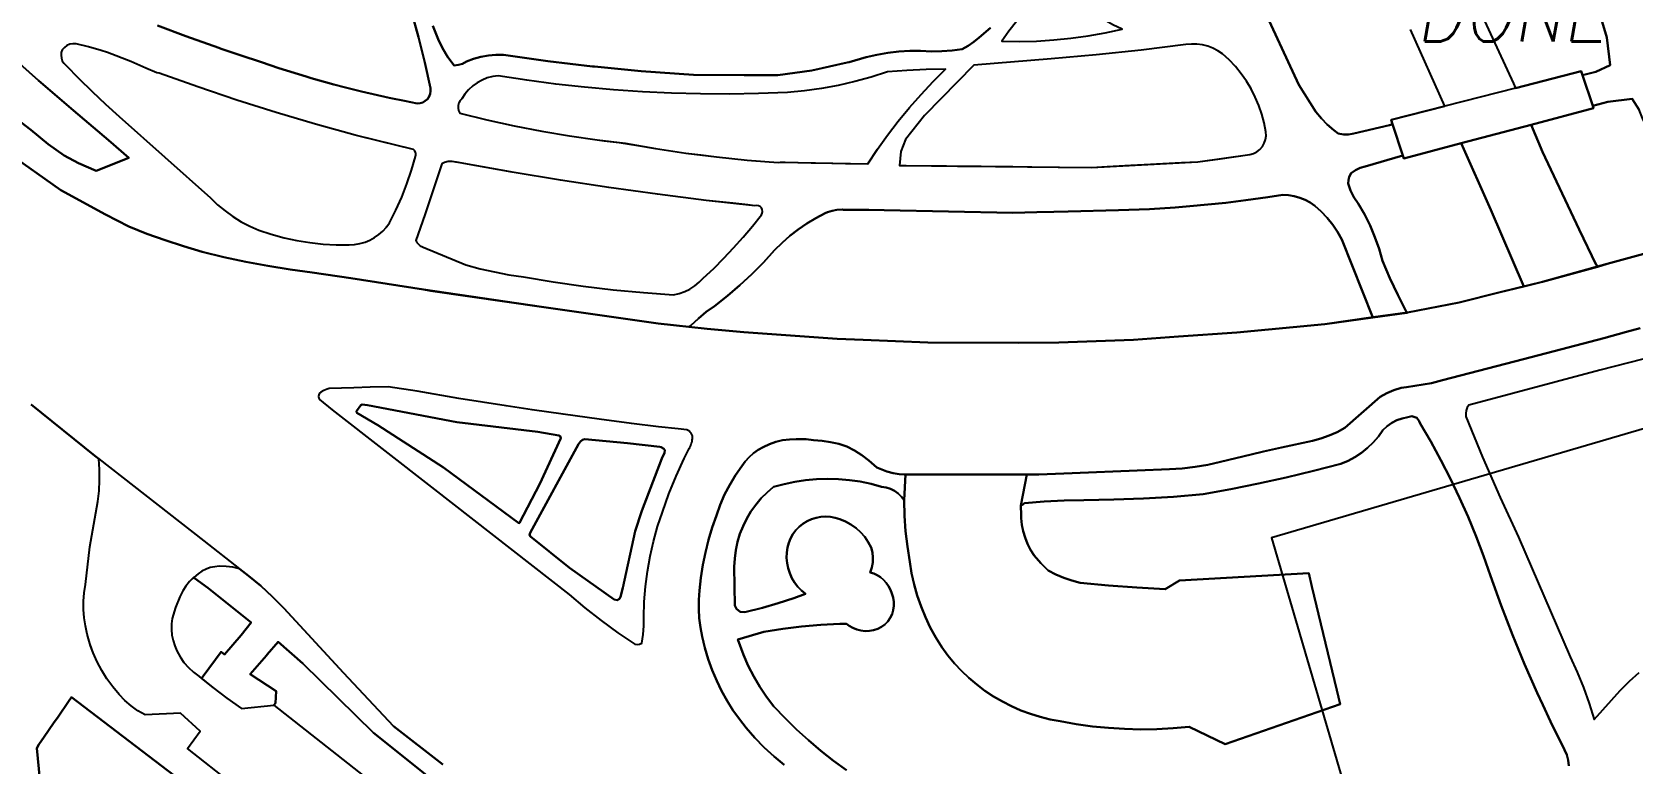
# Model space of a CAD drawing. Header units: inches. Extents: x 1273557 to 1282364, y 239587 to 246310.
# Drawn here: x 1277031 to 1277587, y 240644 to 240898 of the extents above; entities that cross this region are included whole.
import ezdxf

# ---------------------------------------------------------------- set-up
doc = ezdxf.new("R2010")
doc.units = ezdxf.units.IN
doc.header["$MEASUREMENT"] = 0
for name, color, linetype in [('GRASS', 3, 'Continuous'), ('PATH', 253, 'Continuous'), ('PATH-ISLAND', 252, 'Continuous'), ('PRKG-UW-UG', 30, 'Continuous'), ('REV-ADJUDICATION-NOTES', 2, 'Continuous'), ('STREET-NONUW', 4, 'Continuous'), ('STREET-NONUW-ISLAND', 139, 'Continuous'), ('STREET-UW', 50, 'Continuous')]:
    doc.layers.add(name, color=color, linetype=linetype)
doc.styles.add('Revisions', font='simplex.shx', dxfattribs={"width": 0.9, "oblique": 10, "height": 25})

msp = doc.modelspace()

# ---------------------------------------------------------------- linework, layer by layer
at = {"layer": 'GRASS'}
for points in [[(1277403.4, 240897.33), (1277409.27, 240898.61), (1277406.11, 240900.09), (1277403.07, 240901.81), (1277400.19, 240903.77), (1277391.48, 240910.98), (1277390.62, 240911.59), (1277389.25, 240912.23), (1277387.8, 240912.68), (1277386.3, 240912.93), (1277384.79, 240912.97), (1277381.49, 240910.31), (1277378.34, 240907.46), (1277375.36, 240904.44), (1277372.57, 240901.26), (1277369.96, 240897.93), (1277367.55, 240894.46), (1277373.55, 240894.36), (1277379.55, 240894.49), (1277385.55, 240894.86), (1277391.53, 240895.45), (1277397.48, 240896.28)], [(1277159.27, 240840.33), (1277161.07, 240844.96), (1277162.65, 240849.67), (1277164, 240854.46), (1277164.19, 240855.04), (1277164.13, 240855.7), (1277164.06, 240855.85), (1277163.83, 240856.33), (1277163.35, 240856.84), (1277143.1, 240861.8), (1277129.34, 240865.6), (1277115.65, 240869.66), (1277102.04, 240873.98), (1277088.51, 240878.56), (1277075.08, 240883.39), (1277074.2, 240883.42), (1277070.46, 240885.08), (1277065.17, 240887.41), (1277057.09, 240890.51), (1277054.87, 240891.25), (1277050.56, 240892.47), (1277046.2, 240893.49), (1277045.11, 240893.54), (1277044.03, 240893.35), (1277043.02, 240892.92), (1277042.14, 240892.27), (1277041.42, 240891.45), (1277041.09, 240890.52), (1277040.98, 240889.53), (1277041.1, 240888.55), (1277041.44, 240887.62), (1277041.99, 240886.8), (1277042.71, 240886.12), (1277047.17, 240881.47), (1277051.74, 240876.94), (1277056.42, 240872.55), (1277061.19, 240868.29), (1277092.84, 240840.02), (1277095.3, 240837.69), (1277097.91, 240835.54), (1277100.66, 240833.57), (1277103.54, 240831.8), (1277106.54, 240830.22), (1277109.64, 240828.86), (1277113.98, 240827.43), (1277118.39, 240826.23), (1277122.86, 240825.26), (1277127.37, 240824.54), (1277131.92, 240824.05), (1277136.48, 240823.81), (1277141.05, 240823.81), (1277142.9, 240823.9), (1277144.72, 240824.2), (1277146.5, 240824.7), (1277148.2, 240825.39), (1277149.82, 240826.27), (1277151.32, 240827.33), (1277152.7, 240828.55), (1277153.92, 240829.92), (1277154.05, 240830.1), (1277154.98, 240831.41), (1277157.23, 240835.82)], [(1277415.87, 240891.32), (1277400.29, 240889.66), (1277384.68, 240888.29), (1277357.86, 240886.13), (1277340.66, 240868.65), (1277334.05, 240860.36), (1277332.44, 240856.15), (1277331.98, 240851.32), (1277398.66, 240850.64), (1277435.6, 240852.6), (1277453.61, 240855.06), (1277454.88, 240855.44), (1277456.05, 240856.06), (1277457.09, 240856.89), (1277457.96, 240857.9), (1277458.61, 240859.05), (1277459.05, 240860.31), (1277459.23, 240861.62), (1277459.17, 240862.95), (1277458.58, 240866.06), (1277457.77, 240869.13), (1277456.74, 240872.12), (1277455.5, 240875.04), (1277454.06, 240877.86), (1277452.43, 240880.57), (1277450.6, 240883.16), (1277448.6, 240885.61), (1277446.42, 240887.92), (1277444.09, 240890.06), (1277442.5, 240891.13), (1277440.8, 240892.01), (1277439.01, 240892.69), (1277437.15, 240893.16), (1277435.25, 240893.42), (1277433.33, 240893.46), (1277431.42, 240893.29)], [(1277331.59, 240866.7), (1277335.45, 240871.41), (1277339.48, 240875.98), (1277343.65, 240880.42), (1277347.97, 240884.71), (1277341.24, 240884.62), (1277334.52, 240884.31), (1277327.81, 240883.79), (1277322.19, 240881.97), (1277316.49, 240880.39), (1277310.73, 240879.06), (1277304.92, 240877.99), (1277299.06, 240877.17), (1277293.18, 240876.61), (1277283.11, 240876.23), (1277273.03, 240876.07), (1277262.95, 240876.12), (1277252.88, 240876.38), (1277242.81, 240876.86), (1277232.75, 240877.55), (1277222.71, 240878.45), (1277212.69, 240879.56), (1277202.7, 240880.88), (1277192.74, 240882.42), (1277190.82, 240882.16), (1277188.94, 240881.67), (1277187.14, 240880.96), (1277185.44, 240880.03), (1277183.87, 240878.9), (1277182.44, 240877.58), (1277181.19, 240876.1), (1277180.13, 240874.48), (1277179.52, 240873.81), (1277179.08, 240873.01), (1277178.84, 240872.13), (1277178.8, 240871.23), (1277178.99, 240870.33), (1277179.37, 240869.51), (1277188.81, 240867.17), (1277198.31, 240865.06), (1277207.86, 240863.19), (1277217.45, 240861.56), (1277227.08, 240860.16), (1277236.74, 240859.01), (1277247.29, 240857.18), (1277257.89, 240855.6), (1277268.52, 240854.26), (1277279.17, 240853.17), (1277289.85, 240852.33), (1277290.73, 240852.45), (1277320.98, 240851.85), (1277324.35, 240856.92), (1277327.89, 240861.87)], [(1277589.93, 240867.72), (1277588.78, 240870.67), (1277586.29, 240874.38), (1277577.91, 240873.38), (1277572.61, 240872.02), (1277572.87, 240871.23), (1277551.2, 240865.45), (1277551.2, 240865.45), (1277555.19, 240856.04), (1277567.86, 240829.1), (1277573.83, 240816.83), (1277573.91, 240816.85), (1277574.22, 240816.17), (1277577.67, 240817.13), (1277594.12, 240821.7), (1277596.05, 240822.3), (1277593.91, 240828.85), (1277604.9, 240832.44), (1277599.91, 240845.39)], [(1277537.31, 240835.94), (1277527, 240859), (1277507.1, 240853.69), (1277506.76, 240854.72), (1277493.58, 240850.98), (1277491.91, 240850.47), (1277490.33, 240849.73), (1277488.76, 240848.69), (1277488.11, 240847.42), (1277487.81, 240846.24), (1277487.76, 240845.02), (1277488.59, 240842.58), (1277489.74, 240840.27), (1277491.19, 240838.14), (1277493.38, 240834.37), (1277495.34, 240830.48), (1277497.04, 240826.46), (1277498.5, 240822.35), (1277499.69, 240818.16), (1277502.25, 240812.25), (1277504.97, 240806.41), (1277507.85, 240800.66), (1277508.07, 240800.22), (1277508.28, 240800.25), (1277526.27, 240803.77), (1277540.47, 240807.37), (1277548.66, 240809.34)], [(1277274.45, 240822.71), (1277277.76, 240826.43), (1277280.97, 240830.25), (1277284.07, 240834.16), (1277284.37, 240834.72), (1277284.48, 240835.36), (1277284.39, 240835.99), (1277284.11, 240836.57), (1277283.66, 240837.02), (1277283.1, 240837.32), (1277282.46, 240837.43), (1277281.83, 240837.33), (1277264.92, 240839.2), (1277248.03, 240841.3), (1277231.17, 240843.63), (1277214.35, 240846.18), (1277197.56, 240848.96), (1277180.81, 240851.97), (1277178.04, 240852.51), (1277176.69, 240852.72), (1277175.34, 240852.65), (1277174.05, 240852.29), (1277173.21, 240851.84), (1277167.31, 240834.15), (1277164.16, 240825.3), (1277164.48, 240824.62), (1277165.01, 240823.95), (1277165.68, 240823.43), (1277166.45, 240823.09), (1277166.72, 240822.96), (1277181.51, 240816.84), (1277186.44, 240815.49), (1277191.42, 240814.34), (1277196.44, 240813.38), (1277201.49, 240812.62), (1277211.84, 240810.89), (1277222.23, 240809.4), (1277232.66, 240808.16), (1277243.11, 240807.17), (1277253.58, 240806.42), (1277255.55, 240806.86), (1277257.45, 240807.52), (1277259.26, 240808.41), (1277260.96, 240809.5), (1277262.52, 240810.78), (1277263.92, 240812.23), (1277267.52, 240815.61), (1277271.03, 240819.1)], [(1277485.51, 240825.58), (1277484.06, 240828.23), (1277482.39, 240830.75), (1277480.5, 240833.1), (1277478.42, 240835.29), (1277476.16, 240837.26), (1277474.51, 240838.4), (1277472.76, 240839.35), (1277470.91, 240840.11), (1277468.99, 240840.67), (1277467.02, 240841.02), (1277465.03, 240841.16), (1277459.81, 240840.36), (1277452.18, 240839.27), (1277445.27, 240838.38), (1277439, 240837.72), (1277432.75, 240837.13), (1277427.72, 240836.73), (1277418.76, 240836.17), (1277407.97, 240835.75), (1277390.52, 240835.33), (1277385.54, 240835.22), (1277379.62, 240835.08), (1277371.29, 240834.92), (1277326.72, 240835.84), (1277321.32, 240835.88), (1277312.58, 240835.95), (1277312.22, 240835.97), (1277310.3, 240835.88), (1277308.65, 240835.6), (1277307.04, 240835.13), (1277306.22, 240834.7), (1277302.99, 240833.03), (1277299.87, 240831.17), (1277296.86, 240829.12), (1277293.98, 240826.89), (1277291.25, 240824.5), (1277288.66, 240821.94), (1277284.83, 240817.68), (1277280.81, 240813.61), (1277276.63, 240809.72), (1277272.29, 240806.02), (1277267.79, 240802.53), (1277264.94, 240800.46), (1277262.19, 240798.22), (1277259.55, 240795.82), (1277258.88, 240795.34), (1277265.2, 240794.67), (1277277.95, 240793.41), (1277310.41, 240791.12), (1277319.44, 240790.78), (1277341.85, 240789.92), (1277373.38, 240789.71), (1277387.29, 240789.87), (1277413.21, 240790.85), (1277428.84, 240791.95), (1277449.04, 240793.35), (1277479.64, 240796.27), (1277496.29, 240798.6)], [(1277214.49, 240756.69), (1277214.19, 240757.36), (1277213.75, 240757.59), (1277206.53, 240758.83), (1277178.36, 240762.23), (1277147.31, 240768.14), (1277145.55, 240768.31), (1277145, 240768.11), (1277143.6, 240766.07), (1277143.7, 240765.51), (1277150.92, 240761.19), (1277173.75, 240746.54), (1277199.83, 240727.15), (1277200.16, 240727.24), (1277207.23, 240740.87)], [(1277249.47, 240749.65), (1277250.42, 240751.6), (1277250.56, 240752.47), (1277250.25, 240753.03), (1277249.27, 240753.51), (1277248.84, 240753.63), (1277237.65, 240754.9), (1277222.84, 240756.29), (1277221.96, 240756.1), (1277221.28, 240755.57), (1277220.58, 240754.61), (1277203.78, 240723.82), (1277203.54, 240723.17), (1277203.96, 240722.6), (1277217.45, 240711.68), (1277232.92, 240700.69), (1277234.02, 240700.43), (1277234.8, 240700.96), (1277235.16, 240701.6), (1277235.93, 240704.77), (1277240.24, 240724.43), (1277242.57, 240731.51)], [(1277091.91, 240704.74), (1277087.36, 240708.04), (1277087, 240708.3), (1277085.61, 240706.91), (1277084.35, 240705.34), (1277083.27, 240703.65), (1277082.26, 240701.63), (1277080.77, 240697.92), (1277079.58, 240694.09), (1277079.35, 240692.19), (1277079.32, 240690.27), (1277079.5, 240688.35), (1277079.87, 240686.46), (1277080.44, 240684.62), (1277081.19, 240682.84), (1277082.32, 240680.78), (1277083.66, 240678.86), (1277085.2, 240677.08), (1277086.92, 240675.48), (1277088.79, 240674.07), (1277089.73, 240673.31), (1277090.33, 240674.1), (1277096.61, 240682.5), (1277097.75, 240681.65), (1277103.54, 240688.35), (1277106.93, 240692.75)], [(1277097.61, 240616.66), (1277097.7, 240618.91), (1277097.57, 240621.15), (1277097.22, 240623.37), (1277096.67, 240625.55), (1277095.91, 240627.66), (1277044.66, 240666.74), (1277043.63, 240665.24), (1277040, 240660), (1277038.32, 240657.73), (1277035.1, 240653.03), (1277033.28, 240650.39), (1277032.6, 240649.1), (1277037.06, 240602.33), (1277067.62, 240577.5), (1277076.32, 240588.06)]]:
    msp.add_lwpolyline(points, close=True, dxfattribs=at)
for points in [[(1276970.7, 240909.59), (1276999.72, 240887.2), (1277030.49, 240863.62), (1277036.58, 240858.68), (1277042.03, 240854.78), (1277047.02, 240852.07), (1277053.22, 240849.43), (1277064.47, 240854), (1277057.43, 240860.05), (1277045.26, 240870.35), (1277033.2, 240880.8), (1277021.27, 240891.42), (1277016.8, 240896.92), (1277012.51, 240902.57)], [(1277457.28, 240907.99), (1277470.62, 240879.32), (1277476.54, 240869.94), (1277478.43, 240867.66), (1277480.49, 240865.53), (1277482.71, 240863.56), (1277484.28, 240862.37), (1277486.06, 240862.07), (1277487.87, 240862.07), (1277489.65, 240862.36), (1277502.13, 240865.35), (1277503.15, 240865.65), (1277502.68, 240867.09), (1277521.25, 240871.85), (1277509.35, 240898.45)], [(1277074.47, 240899.88), (1277084.26, 240896.21), (1277095.72, 240892.13), (1277096.6, 240891.84), (1277103.21, 240889.62), (1277110.59, 240887.13), (1277116.63, 240885.08), (1277126.09, 240882.14), (1277127.82, 240881.65), (1277135.63, 240879.44), (1277139.78, 240878.38), (1277145.23, 240876.99), (1277154.89, 240874.79), (1277155.45, 240874.68), (1277160.18, 240873.73), (1277164.6, 240872.84), (1277165.6, 240872.91), (1277166.56, 240873.19), (1277167.43, 240873.69), (1277168.17, 240874.36), (1277168.74, 240875.19), (1277169.11, 240876.12), (1277169.26, 240877.11), (1277169.19, 240878.11), (1277167.25, 240887.03), (1277165.07, 240895.88), (1277162.64, 240904.68)], [(1277170.02, 240899.74), (1277171.86, 240895.19), (1277173.44, 240891.98), (1277175.29, 240888.92), (1277177.42, 240886.04), (1277178.94, 240886.18), (1277180.39, 240886.62), (1277181.72, 240887.36), (1277184.18, 240888.32), (1277186.72, 240889.04), (1277189.32, 240889.52), (1277191.95, 240889.74), (1277194.59, 240889.71), (1277209.99, 240887.56), (1277225.42, 240885.69), (1277226.13, 240885.62), (1277242.33, 240883.98), (1277260.54, 240882.73), (1277278.13, 240882.67), (1277289.82, 240882.69), (1277301.63, 240884.3), (1277313.86, 240887.01), (1277314.55, 240887.18), (1277320.47, 240888.89), (1277324.19, 240889.73), (1277327.95, 240890.37), (1277331.74, 240890.81), (1277335.54, 240891.04), (1277339.35, 240891.07), (1277343.16, 240890.9), (1277346.71, 240890.96), (1277350.25, 240891.23), (1277353.77, 240891.71), (1277355.87, 240892.85), (1277357.83, 240894.21), (1277359.64, 240895.77), (1277363.54, 240899.05)], [(1277534.19, 240903.18), (1277545.13, 240879.74), (1277545.81, 240878.14), (1277545.81, 240878.14), (1277568.65, 240884), (1277569.1, 240882.63), (1277573.73, 240883.77), (1277578.7, 240886.14), (1277577.47, 240895.74), (1277575.87, 240901.11)], [(1277590.02, 240784.11), (1277575.14, 240780.22), (1277529.61, 240768.16), (1277529.04, 240767.28), (1277528.67, 240766.3), (1277528.52, 240765.26), (1277528.61, 240764.21), (1277534.39, 240750.11), (1277540.48, 240736.13), (1277546.86, 240722.29), (1277564.77, 240680.81), (1277567.19, 240675.51), (1277569.39, 240670.12), (1277571.37, 240664.64), (1277573.13, 240659.09), (1277579.09, 240665.74), (1277582.16, 240669.09), (1277585.38, 240672.3), (1277588.74, 240675.37)], [(1277564.33, 240643.01), (1277564.11, 240644.92), (1277563.58, 240646.77), (1277562.78, 240648.51), (1277557.94, 240658.33), (1277555.26, 240664.1), (1277553.33, 240668.25), (1277548.93, 240678.27), (1277544.76, 240688.39), (1277540.82, 240698.6), (1277537.11, 240708.9), (1277534.71, 240715.79), (1277532.12, 240722.6), (1277529.34, 240729.35), (1277526.38, 240736.01), (1277523.23, 240742.6), (1277519.91, 240749.09), (1277516.41, 240755.49), (1277512.74, 240761.79), (1277512.4, 240762.63), (1277511.55, 240763.68), (1277509.79, 240764.28), (1277508.47, 240763.93), (1277506.52, 240763.54), (1277504.65, 240762.88), (1277502.89, 240761.96), (1277501.27, 240760.82), (1277499.82, 240759.46), (1277498.24, 240757.25), (1277496.46, 240755.19), (1277494.5, 240753.31), (1277492.38, 240751.62), (1277490.1, 240750.13), (1277487.7, 240748.86), (1277485.19, 240747.82), (1277475.71, 240745.32), (1277466.19, 240743.01), (1277456.63, 240740.89), (1277447.02, 240738.97), (1277437.38, 240737.24), (1277427.06, 240736.37), (1277416.72, 240735.73), (1277406.37, 240735.34), (1277396.02, 240735.19), (1277389.12, 240735.06), (1277382.22, 240734.72), (1277375.34, 240734.17), (1277374.82, 240733.69), (1277374.16, 240733.25), (1277374.13, 240732.08), (1277374.19, 240731.26), (1277374.24, 240728.95), (1277374.5, 240726.65), (1277374.95, 240724.39), (1277375.61, 240722.18), (1277376.46, 240720.03), (1277377.49, 240717.97), (1277378.7, 240716.01), (1277381.05, 240713.29), (1277383.58, 240710.72), (1277386.23, 240709.35), (1277388.99, 240708.19), (1277391.85, 240707.24), (1277394.77, 240706.52), (1277404.6, 240705.57), (1277414.43, 240704.84), (1277424.27, 240704.31), (1277429.18, 240707.3), (1277474.05, 240709.85), (1277475.17, 240705.22), (1277483.83, 240669.28), (1277485.01, 240664.39), (1277445.07, 240650.49), (1277432.58, 240656.55), (1277426.99, 240656.02), (1277421.38, 240655.72), (1277415.76, 240655.63), (1277410.15, 240655.76), (1277404.53, 240656.1), (1277398.94, 240656.66), (1277393.37, 240657.44), (1277387.83, 240658.43), (1277384.33, 240659.08), (1277380.88, 240659.93), (1277377.48, 240660.98), (1277374.14, 240662.22), (1277370.88, 240663.66), (1277367.71, 240665.27), (1277364.64, 240667.07), (1277361.68, 240669.04), (1277358.83, 240671.17), (1277356.11, 240673.47), (1277353.53, 240675.91), (1277351.09, 240678.51), (1277348.81, 240681.23), (1277346.68, 240684.09), (1277344.59, 240687.48), (1277342.69, 240690.98), (1277340.99, 240694.59), (1277339.48, 240698.28), (1277338.19, 240702.05), (1277337.1, 240705.88), (1277336.23, 240709.78), (1277335.58, 240713.71), (1277334.74, 240719.03), (1277334.14, 240724.38), (1277333.76, 240729.75), (1277333.61, 240735.17), (1277333.11, 240735.77), (1277332.65, 240736.36), (1277331.51, 240737.44), (1277330.23, 240738.34), (1277328.83, 240739.05), (1277327.34, 240739.54), (1277325.8, 240739.81), (1277322.12, 240740.8), (1277318.39, 240741.58), (1277314.63, 240742.13), (1277310.83, 240742.46), (1277307.02, 240742.57), (1277303.22, 240742.45), (1277299.42, 240742.11), (1277295.66, 240741.54), (1277291.93, 240740.75), (1277288.26, 240739.74), (1277286.06, 240737.86), (1277284.01, 240735.8), (1277282.14, 240733.59), (1277280.46, 240731.23), (1277278.97, 240728.74), (1277277.7, 240726.14), (1277276.64, 240723.44), (1277275.8, 240720.67), (1277275.19, 240717.84), (1277274.82, 240714.97), (1277274.68, 240712.08), (1277274.81, 240698.6), (1277275.38, 240697.43), (1277276.76, 240696.45), (1277278.28, 240696.27), (1277284.41, 240697.79), (1277289.88, 240699.36), (1277295.3, 240701.15), (1277299.44, 240702.69), (1277298.01, 240703.84), (1277296.73, 240705.14), (1277295.61, 240706.58), (1277294.67, 240708.14), (1277293.9, 240709.79), (1277293.33, 240711.52), (1277292.97, 240713.31), (1277292.8, 240715.12), (1277292.85, 240716.95), (1277293.11, 240718.75), (1277293.56, 240720.37), (1277294.2, 240721.91), (1277295.03, 240723.37), (1277296.03, 240724.71), (1277297.19, 240725.92), (1277298.49, 240726.98), (1277299.92, 240727.86), (1277301.44, 240728.57), (1277303.03, 240729.08), (1277304.68, 240729.38), (1277306.36, 240729.48), (1277308.03, 240729.38), (1277309.67, 240729.06), (1277311.27, 240728.55), (1277313.27, 240727.74), (1277315.16, 240726.7), (1277316.92, 240725.46), (1277318.52, 240724.01), (1277319.94, 240722.39), (1277321.16, 240720.62), (1277322.17, 240718.71), (1277322.59, 240717), (1277322.77, 240715.24), (1277322.71, 240713.48), (1277322.41, 240711.74), (1277321.87, 240710.06), (1277323.07, 240709.69), (1277324.24, 240709.13), (1277325.36, 240708.4), (1277326.4, 240707.51), (1277327.35, 240706.47), (1277328.17, 240705.33), (1277328.86, 240704.08), (1277329.39, 240702.78), (1277329.84, 240701.38), (1277330.07, 240699.93), (1277330.07, 240698.47), (1277329.85, 240697.02), (1277329.41, 240695.62), (1277328.77, 240694.3), (1277327.92, 240693.1), (1277326.91, 240692.04), (1277325.74, 240691.15), (1277324.45, 240690.45), (1277323.04, 240690.02), (1277321.58, 240689.78), (1277320.11, 240689.75), (1277318.64, 240689.91), (1277317.21, 240690.28), (1277315.84, 240690.83), (1277314.56, 240691.57), (1277313.65, 240692.28), (1277311.27, 240692.23), (1277304.65, 240691.87), (1277298.05, 240691.3), (1277291.47, 240690.52), (1277284.92, 240689.52), (1277275.86, 240686.85), (1277277.84, 240681.47), (1277279.52, 240677.65), (1277281.43, 240673.95), (1277283.56, 240670.36), (1277285.9, 240666.91), (1277288.44, 240663.61), (1277292.3, 240659.55), (1277296.29, 240655.63), (1277300.42, 240651.85), (1277304.68, 240648.22), (1277309.06, 240644.74), (1277313.56, 240641.41)], [(1277205.97, 240609.14), (1277149.47, 240654.46), (1277124.89, 240678.53), (1277116.3, 240685.94), (1277112.55, 240681.63), (1277112.28, 240681.31), (1277106.59, 240674.72), (1277115.65, 240668.83), (1277115.38, 240664.76), (1277114.82, 240664.07), (1277149.63, 240636.66)]]:
    msp.add_lwpolyline(points, dxfattribs=at)
at = {"layer": 'PATH'}
for points in [[(1277012.51, 240902.57), (1277016.8, 240896.92), (1277021.27, 240891.42), (1277033.2, 240880.8), (1277045.26, 240870.35), (1277057.43, 240860.05), (1277064.47, 240854), (1277053.22, 240849.43), (1277047.02, 240852.07), (1277042.03, 240854.78), (1277036.58, 240858.68), (1277030.49, 240863.62), (1276999.72, 240887.2), (1276970.7, 240909.59)], [(1277022.24, 240855.94), (1277040.89, 240842.74), (1277056.46, 240834.28), (1277064.56, 240830.14), (1277070.8, 240827.64), (1277077.12, 240825.35), (1277083.51, 240823.26), (1277089.96, 240821.38), (1277097.53, 240819.54), (1277105.14, 240817.9), (1277112.79, 240816.46), (1277120.48, 240815.22), (1277128.2, 240814.17), (1277141.62, 240812.19), (1277166.84, 240808.22), (1277169.27, 240807.86), (1277207.81, 240802.2), (1277248.21, 240796.48), (1277258.88, 240795.34), (1277259.55, 240795.82), (1277262.19, 240798.22), (1277264.94, 240800.46), (1277267.79, 240802.53), (1277272.29, 240806.02), (1277276.63, 240809.72), (1277280.81, 240813.61), (1277284.83, 240817.68), (1277288.66, 240821.94), (1277291.25, 240824.5), (1277293.98, 240826.89), (1277296.86, 240829.12), (1277299.87, 240831.17), (1277302.99, 240833.03), (1277306.22, 240834.7), (1277307.04, 240835.13), (1277308.65, 240835.6), (1277310.3, 240835.88), (1277312.22, 240835.97), (1277312.58, 240835.95), (1277321.32, 240835.88), (1277326.72, 240835.84), (1277371.29, 240834.92), (1277379.62, 240835.08), (1277385.54, 240835.22), (1277390.52, 240835.33), (1277407.97, 240835.75), (1277418.76, 240836.17), (1277427.72, 240836.73), (1277432.75, 240837.13), (1277439, 240837.72), (1277445.27, 240838.38), (1277452.18, 240839.27), (1277459.81, 240840.36), (1277465.03, 240841.16), (1277467.02, 240841.02), (1277468.99, 240840.67), (1277470.91, 240840.11), (1277472.76, 240839.35), (1277474.51, 240838.4), (1277476.16, 240837.26), (1277478.42, 240835.29), (1277480.5, 240833.1), (1277482.39, 240830.75), (1277484.06, 240828.23), (1277485.51, 240825.58), (1277496.29, 240798.6), (1277508.07, 240800.22), (1277507.85, 240800.66), (1277504.97, 240806.41), (1277502.25, 240812.25), (1277499.69, 240818.16), (1277498.5, 240822.35), (1277497.04, 240826.46), (1277495.34, 240830.48), (1277493.38, 240834.37), (1277491.19, 240838.14), (1277489.74, 240840.27), (1277488.59, 240842.58), (1277487.76, 240845.02), (1277487.81, 240846.24), (1277488.11, 240847.42), (1277488.76, 240848.69), (1277490.33, 240849.73), (1277491.91, 240850.47), (1277493.58, 240850.98), (1277506.76, 240854.72), (1277503.15, 240865.65), (1277502.13, 240865.35), (1277489.65, 240862.36), (1277488.56, 240862.18), (1277488.01, 240862.07), (1277486.06, 240862.07), (1277484.28, 240862.37), (1277482.71, 240863.56), (1277480.49, 240865.53), (1277478.43, 240867.66), (1277476.54, 240869.94), (1277470.62, 240879.32), (1277457.28, 240907.99)], [(1277162.64, 240904.68), (1277165.07, 240895.88), (1277167.25, 240887.03), (1277169.19, 240878.11), (1277169.26, 240877.11), (1277169.11, 240876.12), (1277168.74, 240875.19), (1277168.17, 240874.36), (1277167.43, 240873.69), (1277166.56, 240873.19), (1277165.6, 240872.91), (1277164.6, 240872.84), (1277160.18, 240873.73), (1277155.45, 240874.68), (1277154.89, 240874.79), (1277145.23, 240876.99), (1277139.78, 240878.38), (1277135.63, 240879.44), (1277127.82, 240881.65), (1277126.09, 240882.14), (1277116.63, 240885.08), (1277110.59, 240887.13), (1277103.21, 240889.62), (1277096.6, 240891.84), (1277095.72, 240892.13), (1277084.26, 240896.21), (1277074.47, 240899.88)], [(1277363.54, 240899.05), (1277359.64, 240895.77), (1277357.83, 240894.21), (1277355.87, 240892.85), (1277353.77, 240891.71), (1277350.25, 240891.23), (1277346.71, 240890.96), (1277343.16, 240890.9), (1277339.35, 240891.07), (1277335.54, 240891.04), (1277331.74, 240890.81), (1277327.95, 240890.37), (1277324.19, 240889.73), (1277320.47, 240888.89), (1277314.55, 240887.18), (1277313.86, 240887.01), (1277301.63, 240884.3), (1277289.82, 240882.69), (1277278.13, 240882.67), (1277260.54, 240882.73), (1277242.33, 240883.98), (1277226.13, 240885.62), (1277225.42, 240885.69), (1277209.99, 240887.56), (1277194.59, 240889.71), (1277191.95, 240889.74), (1277189.32, 240889.52), (1277186.72, 240889.04), (1277184.18, 240888.32), (1277181.72, 240887.36), (1277180.39, 240886.62), (1277178.94, 240886.18), (1277177.42, 240886.04), (1277175.29, 240888.92), (1277173.44, 240891.98), (1277171.86, 240895.19), (1277170.02, 240899.74)], [(1277575.87, 240901.11), (1277577.47, 240895.74), (1277578.7, 240886.14), (1277573.73, 240883.77), (1277569.1, 240882.63), (1277572.61, 240872.02), (1277577.91, 240873.38), (1277586.29, 240874.38), (1277588.78, 240870.67)], [(1277589.06, 240794.84), (1277584.35, 240793.56), (1277576.42, 240791.41), (1277559.23, 240786.87), (1277545.47, 240783.25), (1277520.48, 240776.75), (1277516.71, 240775.77), (1277508.02, 240774.4), (1277506.08, 240774.1), (1277503.54, 240773.37), (1277501.11, 240772.31), (1277498.84, 240770.96), (1277486.56, 240760.23), (1277483.88, 240758.79), (1277481.1, 240757.55), (1277478.23, 240756.52), (1277475.3, 240755.71), (1277464.64, 240753.46), (1277458.4, 240752.03), (1277454.03, 240751.04), (1277443.45, 240748.45), (1277439.07, 240747.44), (1277434.63, 240746.69), (1277430.16, 240746.2), (1277425.67, 240745.97), (1277414.5, 240745.48), (1277391.92, 240744.5), (1277380.32, 240744.08), (1277376.16, 240744.08), (1277374.16, 240733.25), (1277374.82, 240733.69), (1277375.34, 240734.17), (1277382.22, 240734.72), (1277389.12, 240735.06), (1277396.02, 240735.19), (1277406.37, 240735.34), (1277416.72, 240735.73), (1277427.06, 240736.37), (1277437.38, 240737.24), (1277447.02, 240738.97), (1277456.63, 240740.89), (1277466.19, 240743.01), (1277475.71, 240745.32), (1277485.19, 240747.82), (1277487.7, 240748.86), (1277490.1, 240750.13), (1277492.38, 240751.62), (1277494.5, 240753.31), (1277496.46, 240755.19), (1277498.24, 240757.25), (1277499.82, 240759.46), (1277501.27, 240760.82), (1277502.89, 240761.96), (1277504.65, 240762.88), (1277506.52, 240763.54), (1277508.47, 240763.93), (1277509.79, 240764.28), (1277511.55, 240763.68), (1277512.4, 240762.63), (1277512.74, 240761.79), (1277516.41, 240755.49), (1277519.91, 240749.09), (1277523.23, 240742.6), (1277526.38, 240736.01), (1277529.34, 240729.35), (1277532.12, 240722.6), (1277534.71, 240715.79), (1277537.11, 240708.9), (1277540.82, 240698.6), (1277544.76, 240688.39), (1277548.93, 240678.27), (1277553.33, 240668.25), (1277555.26, 240664.1), (1277557.94, 240658.33), (1277562.78, 240648.51), (1277563.58, 240646.77), (1277564.11, 240644.92), (1277564.33, 240643.01)], [(1277116.62, 240624), (1277084.85, 240648.96), (1277089.31, 240655.05), (1277082.41, 240661.19), (1277070.24, 240660.66), (1277067.7, 240662.08), (1277065.32, 240663.74), (1277063.12, 240665.64), (1277061.12, 240667.74), (1277058.93, 240670.37), (1277056.92, 240673.14), (1277055.11, 240676.04), (1277053.52, 240679.06), (1277052.13, 240682.19), (1277051.24, 240684.66), (1277050.97, 240685.4), (1277050.04, 240688.69), (1277049.43, 240691.52), (1277049.03, 240694.38), (1277048.82, 240697.27), (1277048.82, 240700.16), (1277049.02, 240703.04), (1277049.43, 240705.9), (1277050.99, 240718.94), (1277053.79, 240734.72), (1277054.2, 240738.38), (1277054.39, 240742.07), (1277054.37, 240745.76), (1277054.12, 240749.45), (1277052.69, 240750.57), (1277030.59, 240768.41)], [(1277313.56, 240641.41), (1277309.06, 240644.74), (1277304.68, 240648.22), (1277300.42, 240651.85), (1277296.29, 240655.63), (1277292.3, 240659.55), (1277288.44, 240663.61), (1277285.9, 240666.91), (1277283.56, 240670.36), (1277281.43, 240673.95), (1277279.52, 240677.65), (1277277.84, 240681.47), (1277275.86, 240686.85), (1277284.92, 240689.52), (1277291.47, 240690.52), (1277298.05, 240691.3), (1277304.65, 240691.87), (1277311.27, 240692.23), (1277313.65, 240692.28), (1277314.56, 240691.57), (1277315.84, 240690.83), (1277317.21, 240690.28), (1277318.64, 240689.91), (1277320.11, 240689.75), (1277321.58, 240689.78), (1277323.04, 240690.02), (1277324.45, 240690.45), (1277325.74, 240691.15), (1277326.91, 240692.04), (1277327.92, 240693.1), (1277328.77, 240694.3), (1277329.41, 240695.62), (1277329.85, 240697.02), (1277330.07, 240698.47), (1277330.07, 240699.93), (1277329.84, 240701.38), (1277329.39, 240702.78), (1277328.86, 240704.08), (1277328.17, 240705.33), (1277327.35, 240706.47), (1277326.4, 240707.51), (1277325.36, 240708.4), (1277324.24, 240709.13), (1277323.07, 240709.69), (1277321.87, 240710.06), (1277322.41, 240711.74), (1277322.71, 240713.48), (1277322.77, 240715.24), (1277322.59, 240717), (1277322.17, 240718.71), (1277321.16, 240720.62), (1277319.94, 240722.39), (1277318.52, 240724.01), (1277316.92, 240725.46), (1277315.16, 240726.7), (1277313.27, 240727.74), (1277311.27, 240728.55), (1277309.67, 240729.06), (1277308.03, 240729.38), (1277306.36, 240729.48), (1277304.68, 240729.38), (1277303.03, 240729.08), (1277301.44, 240728.57), (1277299.92, 240727.86), (1277298.49, 240726.98), (1277297.19, 240725.92), (1277296.03, 240724.71), (1277295.03, 240723.37), (1277294.2, 240721.91), (1277293.56, 240720.37), (1277293.11, 240718.75), (1277292.85, 240716.95), (1277292.8, 240715.12), (1277292.97, 240713.31), (1277293.33, 240711.52), (1277293.9, 240709.79), (1277294.67, 240708.14), (1277295.61, 240706.58), (1277296.73, 240705.14), (1277298.01, 240703.84), (1277299.44, 240702.69), (1277295.3, 240701.15), (1277289.88, 240699.36), (1277284.41, 240697.79), (1277278.28, 240696.27), (1277276.76, 240696.45), (1277275.38, 240697.43), (1277274.81, 240698.6), (1277274.68, 240712.08), (1277274.82, 240714.97), (1277275.19, 240717.84), (1277275.8, 240720.67), (1277276.64, 240723.44), (1277277.7, 240726.14), (1277278.97, 240728.74), (1277280.46, 240731.23), (1277282.14, 240733.59), (1277284.01, 240735.8), (1277286.06, 240737.86), (1277288.26, 240739.74), (1277291.93, 240740.75), (1277295.66, 240741.54), (1277299.42, 240742.11), (1277303.22, 240742.45), (1277307.02, 240742.57), (1277310.83, 240742.46), (1277314.63, 240742.13), (1277318.39, 240741.58), (1277322.12, 240740.8), (1277325.8, 240739.81), (1277327.34, 240739.54), (1277328.83, 240739.05), (1277330.23, 240738.34), (1277331.51, 240737.44), (1277332.65, 240736.36), (1277333.11, 240735.77), (1277333.61, 240735.17), (1277334.13, 240744.04), (1277333.62, 240744.07), (1277331.94, 240744.19), (1277329.77, 240744.57), (1277327.65, 240745.16), (1277324.17, 240746.52), (1277321.39, 240748.96), (1277318.96, 240750.77), (1277316.41, 240752.39), (1277313.73, 240753.8), (1277310.91, 240754.66), (1277308.03, 240755.31), (1277305.12, 240755.77), (1277302.18, 240756.01), (1277299.56, 240756.29), (1277296.93, 240756.36), (1277296.19, 240756.32), (1277293.81, 240756.26), (1277291.44, 240755.95), (1277289.13, 240755.4), (1277286.88, 240754.62), (1277284.72, 240753.6), (1277283, 240752.62), (1277281.36, 240751.44), (1277279.85, 240750.1), (1277278.49, 240748.62), (1277277.28, 240747), (1277275.08, 240743.82), (1277273.09, 240740.5), (1277271.32, 240737.07), (1277269.78, 240733.53), (1277268.46, 240729.89), (1277267, 240725.67), (1277265.72, 240721.38), (1277264.64, 240717.05), (1277263.76, 240712.67), (1277263.08, 240708.25), (1277262.59, 240703.81), (1277262.36, 240700.6), (1277262.33, 240697.39), (1277262.51, 240694.18), (1277262.9, 240690.99), (1277263.5, 240687.83), (1277264.47, 240683.88), (1277265.64, 240679.99), (1277267.01, 240676.16), (1277268.58, 240672.41), (1277270.27, 240668.94), (1277272.15, 240665.57), (1277274.2, 240662.3), (1277276.43, 240659.14), (1277278.82, 240656.11), (1277281.85, 240652.63), (1277285.07, 240649.32), (1277288.47, 240646.19), (1277292.03, 240643.26)], [(1277173.49, 240643.4), (1277156.34, 240656.76), (1277139.02, 240675.23), (1277118.31, 240697.69), (1277114.42, 240701.67), (1277110.32, 240705.42), (1277106.02, 240708.94), (1277102.91, 240711.37), (1277100.61, 240711.88), (1277098.28, 240712.15), (1277095.93, 240712.2), (1277094.36, 240712.08), (1277092.81, 240711.76), (1277091.32, 240711.24), (1277089.91, 240710.53), (1277088.61, 240709.64), (1277087.04, 240708.35), (1277087, 240708.3), (1277087.36, 240708.04), (1277091.91, 240704.74), (1277106.93, 240692.75), (1277103.54, 240688.35), (1277097.75, 240681.65), (1277096.61, 240682.5), (1277090.33, 240674.1), (1277089.73, 240673.31), (1277093.62, 240670.17), (1277098.58, 240666.44), (1277103.67, 240662.89), (1277114.82, 240664.07), (1277115.38, 240664.76), (1277115.65, 240668.83), (1277106.59, 240674.72), (1277112.28, 240681.31), (1277112.55, 240681.63), (1277116.3, 240685.94), (1277124.89, 240678.53), (1277149.47, 240654.46), (1277205.97, 240609.14)]]:
    msp.add_lwpolyline(points, dxfattribs=at)
for points in [[(1277569.1, 240882.63), (1277568.65, 240884), (1277545.81, 240878.14), (1277521.25, 240871.85), (1277502.68, 240867.09), (1277503.15, 240865.65), (1277506.76, 240854.72), (1277506.76, 240854.72), (1277507.1, 240853.69), (1277527, 240859), (1277551.2, 240865.45), (1277551.2, 240865.45), (1277572.87, 240871.23), (1277572.61, 240872.02), (1277572.61, 240872.02)], [(1277227.74, 240763.31), (1277215.3, 240765.04), (1277204.49, 240766.56), (1277195.54, 240767.85), (1277179.05, 240770.46), (1277164.59, 240773), (1277154.52, 240774.49), (1277148.3, 240774.38), (1277142.66, 240774.17), (1277134.07, 240773.89), (1277133.35, 240773.67), (1277132.23, 240773.23), (1277131.17, 240772.67), (1277130.73, 240772.27), (1277130.44, 240771.75), (1277130.35, 240771.16), (1277130.45, 240770.57), (1277130.75, 240770.05), (1277135.13, 240766.49), (1277170.63, 240738.81), (1277217.36, 240702.39), (1277222.83, 240697.78), (1277228.45, 240693.36), (1277234.23, 240689.15), (1277240.15, 240685.14), (1277240.98, 240685.05), (1277241.81, 240685.17), (1277242.58, 240685.49), (1277243.07, 240688.49), (1277243.29, 240691.53), (1277243.22, 240694.58), (1277243.39, 240699.89), (1277243.82, 240705.19), (1277244.51, 240710.46), (1277245.44, 240715.69), (1277246.63, 240720.87), (1277248.07, 240725.99), (1277249.75, 240731.03), (1277251.97, 240737.34), (1277254.46, 240743.54), (1277257.22, 240749.63), (1277258.96, 240753.04), (1277259.19, 240753.46), (1277259.39, 240753.87), (1277259.58, 240754.29), (1277259.74, 240754.72), (1277259.88, 240755.15), (1277259.99, 240755.6), (1277260.09, 240756.05), (1277260.16, 240756.5), (1277260.2, 240756.96), (1277260.17, 240757.21), (1277260.12, 240757.45), (1277260.05, 240757.69), (1277259.96, 240757.93), (1277259.85, 240758.15), (1277259.72, 240758.36), (1277259.57, 240758.57), (1277259.41, 240758.76), (1277259.23, 240758.93), (1277259.04, 240759.09), (1277258.84, 240759.24), (1277258.62, 240759.36), (1277258.39, 240759.47), (1277258.16, 240759.56), (1277255.24, 240759.91), (1277248.32, 240760.64), (1277238.96, 240761.78)]]:
    msp.add_lwpolyline(points, close=True, dxfattribs=at)
at = {"layer": 'PATH-ISLAND'}
for points in [[(1277385.55, 240894.86), (1277391.53, 240895.45), (1277397.48, 240896.28), (1277403.4, 240897.33), (1277409.27, 240898.61), (1277406.11, 240900.09), (1277403.07, 240901.81), (1277400.19, 240903.77), (1277391.48, 240910.98), (1277390.62, 240911.59), (1277389.25, 240912.23), (1277387.8, 240912.68), (1277386.3, 240912.93), (1277384.79, 240912.97), (1277381.49, 240910.31), (1277378.34, 240907.46), (1277375.36, 240904.44), (1277372.57, 240901.26), (1277369.96, 240897.93), (1277367.55, 240894.46), (1277373.55, 240894.36), (1277379.55, 240894.49)], [(1277159.27, 240840.33), (1277161.07, 240844.96), (1277162.65, 240849.67), (1277164, 240854.46), (1277164.19, 240855.04), (1277164.13, 240855.7), (1277164.06, 240855.85), (1277163.83, 240856.33), (1277163.35, 240856.84), (1277151.99, 240859.62), (1277143.1, 240861.8), (1277129.34, 240865.6), (1277115.65, 240869.66), (1277102.04, 240873.98), (1277088.51, 240878.56), (1277075.08, 240883.39), (1277074.2, 240883.42), (1277070.46, 240885.08), (1277065.17, 240887.41), (1277057.09, 240890.51), (1277054.87, 240891.25), (1277050.56, 240892.47), (1277046.2, 240893.49), (1277045.11, 240893.54), (1277044.03, 240893.35), (1277043.02, 240892.92), (1277042.14, 240892.27), (1277041.42, 240891.45), (1277041.09, 240890.52), (1277040.98, 240889.53), (1277041.1, 240888.55), (1277041.44, 240887.62), (1277041.99, 240886.8), (1277042.71, 240886.12), (1277047.17, 240881.47), (1277051.74, 240876.94), (1277056.42, 240872.55), (1277061.19, 240868.29), (1277092.84, 240840.02), (1277095.3, 240837.69), (1277097.91, 240835.54), (1277100.66, 240833.57), (1277103.54, 240831.8), (1277106.54, 240830.22), (1277109.64, 240828.86), (1277113.98, 240827.43), (1277118.39, 240826.23), (1277122.86, 240825.26), (1277127.37, 240824.54), (1277131.92, 240824.05), (1277136.48, 240823.81), (1277141.05, 240823.81), (1277142.9, 240823.9), (1277144.72, 240824.2), (1277146.5, 240824.7), (1277148.2, 240825.39), (1277149.82, 240826.27), (1277151.32, 240827.33), (1277152.7, 240828.55), (1277153.92, 240829.92), (1277154.05, 240830.1), (1277154.98, 240831.41), (1277157.23, 240835.82)], [(1277377.96, 240850.85), (1277387.13, 240850.76), (1277398.66, 240850.64), (1277404.12, 240850.93), (1277412.3, 240851.36), (1277416.91, 240851.61), (1277423.4, 240851.95), (1277429.85, 240852.29), (1277435.6, 240852.6), (1277442.45, 240853.54), (1277453.61, 240855.06), (1277454.88, 240855.44), (1277456.05, 240856.06), (1277457.09, 240856.89), (1277457.96, 240857.9), (1277458.61, 240859.05), (1277459.05, 240860.31), (1277459.23, 240861.62), (1277459.17, 240862.95), (1277458.58, 240866.06), (1277457.77, 240869.13), (1277456.74, 240872.12), (1277455.5, 240875.04), (1277454.06, 240877.86), (1277452.43, 240880.57), (1277450.6, 240883.16), (1277448.6, 240885.61), (1277446.42, 240887.92), (1277444.09, 240890.06), (1277442.5, 240891.13), (1277440.8, 240892.01), (1277439.01, 240892.69), (1277437.15, 240893.16), (1277435.25, 240893.42), (1277433.33, 240893.46), (1277431.42, 240893.29), (1277415.87, 240891.32), (1277400.29, 240889.66), (1277384.68, 240888.29), (1277357.86, 240886.13), (1277340.66, 240868.65), (1277334.05, 240860.36), (1277332.44, 240856.15), (1277331.98, 240851.32), (1277334.3, 240851.3), (1277348.34, 240851.15), (1277352.1, 240851.11), (1277360.41, 240851.03), (1277371.3, 240850.92)], [(1277292.3, 240852.42), (1277296.8, 240852.33), (1277301.35, 240852.24), (1277308.56, 240852.1), (1277313.26, 240852), (1277320.98, 240851.85), (1277324.35, 240856.92), (1277327.89, 240861.87), (1277331.59, 240866.7), (1277335.45, 240871.41), (1277339.48, 240875.98), (1277343.65, 240880.42), (1277347.97, 240884.71), (1277341.24, 240884.62), (1277334.52, 240884.31), (1277327.81, 240883.79), (1277322.19, 240881.97), (1277316.49, 240880.39), (1277310.73, 240879.06), (1277304.92, 240877.99), (1277299.06, 240877.17), (1277293.18, 240876.61), (1277283.11, 240876.23), (1277273.03, 240876.07), (1277262.95, 240876.12), (1277252.88, 240876.38), (1277242.81, 240876.86), (1277232.75, 240877.55), (1277222.71, 240878.45), (1277212.69, 240879.56), (1277202.7, 240880.88), (1277192.74, 240882.42), (1277190.82, 240882.16), (1277188.94, 240881.67), (1277187.14, 240880.96), (1277185.44, 240880.03), (1277183.87, 240878.9), (1277182.44, 240877.58), (1277181.19, 240876.1), (1277180.13, 240874.48), (1277179.52, 240873.81), (1277179.08, 240873.01), (1277178.84, 240872.13), (1277178.8, 240871.23), (1277178.99, 240870.33), (1277179.37, 240869.51), (1277188.81, 240867.17), (1277198.31, 240865.06), (1277207.86, 240863.19), (1277217.45, 240861.56), (1277227.08, 240860.16), (1277229.46, 240859.88), (1277234.68, 240859.25), (1277241.2, 240858.24), (1277247.29, 240857.18), (1277257.89, 240855.6), (1277263.05, 240854.95), (1277268.52, 240854.26), (1277279.17, 240853.17), (1277280.64, 240853.05), (1277289.85, 240852.33), (1277290.73, 240852.45)], [(1277243.11, 240807.17), (1277253.58, 240806.42), (1277255.55, 240806.86), (1277257.45, 240807.52), (1277259.26, 240808.41), (1277260.96, 240809.5), (1277262.52, 240810.78), (1277263.92, 240812.23), (1277267.52, 240815.61), (1277271.03, 240819.1), (1277274.45, 240822.71), (1277277.76, 240826.43), (1277280.97, 240830.25), (1277284.07, 240834.16), (1277284.37, 240834.72), (1277284.48, 240835.36), (1277284.39, 240835.99), (1277284.11, 240836.57), (1277283.66, 240837.02), (1277283.1, 240837.32), (1277282.46, 240837.43), (1277281.83, 240837.33), (1277279.37, 240837.6), (1277274.16, 240838.18), (1277268.37, 240838.82), (1277264.92, 240839.2), (1277248.03, 240841.3), (1277231.17, 240843.63), (1277214.35, 240846.18), (1277197.56, 240848.96), (1277196.95, 240849.07), (1277180.81, 240851.97), (1277178.9, 240852.34), (1277176.69, 240852.72), (1277175.34, 240852.65), (1277174.05, 240852.29), (1277173.21, 240851.84), (1277167.31, 240834.15), (1277164.16, 240825.3), (1277164.48, 240824.62), (1277165.01, 240823.95), (1277165.68, 240823.43), (1277166.45, 240823.09), (1277166.72, 240822.96), (1277181.51, 240816.84), (1277186.44, 240815.49), (1277191.42, 240814.34), (1277196.44, 240813.38), (1277201.49, 240812.62), (1277211.84, 240810.89), (1277222.23, 240809.4), (1277232.66, 240808.16)], [(1277206.53, 240758.83), (1277213.75, 240757.59), (1277214.19, 240757.36), (1277214.49, 240756.69), (1277207.23, 240740.87), (1277200.16, 240727.24), (1277199.83, 240727.15), (1277173.75, 240746.54), (1277150.92, 240761.19), (1277143.7, 240765.51), (1277143.6, 240766.07), (1277145, 240768.11), (1277145.55, 240768.31), (1277147.31, 240768.14), (1277178.36, 240762.23)], [(1277220.58, 240754.61), (1277221.28, 240755.57), (1277221.96, 240756.1), (1277222.84, 240756.29), (1277237.65, 240754.9), (1277248.84, 240753.63), (1277249.27, 240753.51), (1277250.25, 240753.03), (1277250.56, 240752.47), (1277250.42, 240751.6), (1277249.47, 240749.65), (1277242.57, 240731.51), (1277240.24, 240724.43), (1277235.93, 240704.77), (1277235.16, 240701.6), (1277234.8, 240700.96), (1277234.02, 240700.43), (1277232.92, 240700.69), (1277217.45, 240711.68), (1277203.96, 240722.6), (1277203.54, 240723.17), (1277203.78, 240723.82)], [(1277067.62, 240577.5), (1277037.06, 240602.33), (1277032.6, 240649.1), (1277033.28, 240650.39), (1277035.1, 240653.03), (1277038.32, 240657.73), (1277040, 240660), (1277043.63, 240665.24), (1277044.66, 240666.74), (1277095.91, 240627.66), (1277096.67, 240625.55), (1277097.22, 240623.37), (1277097.57, 240621.15), (1277097.7, 240618.91), (1277097.61, 240616.66), (1277076.32, 240588.06)]]:
    msp.add_lwpolyline(points, close=True, dxfattribs=at)
msp.add_lwpolyline([(1277590.02, 240784.11), (1277575.14, 240780.22), (1277529.61, 240768.16), (1277529.04, 240767.28), (1277528.67, 240766.3), (1277528.52, 240765.26), (1277528.61, 240764.21), (1277534.39, 240750.11), (1277540.48, 240736.13), (1277546.86, 240722.29), (1277564.77, 240680.81), (1277567.19, 240675.51), (1277569.39, 240670.12), (1277571.37, 240664.64), (1277573.13, 240659.09), (1277579.09, 240665.74), (1277582.16, 240669.09), (1277585.38, 240672.3), (1277588.74, 240675.37)], dxfattribs=at)
at = {"layer": 'PRKG-UW-UG'}
msp.add_lwpolyline([(1277508.43, 240560.73), (1277465.19, 240502.2), (1277406.68, 240373.86), (1277422.05, 240361.83), (1277479.4, 240491.87), (1277485.83, 240500.57), (1277490.91, 240496.8), (1277510.56, 240523.29), (1277519.31, 240520.93), (1277524.08, 240504.67), (1277524.8, 240504.88), (1277531.36, 240482.48), (1277596.32, 240434.29), (1277767.05, 240484.32), (1277807.58, 240674.04), (1277767.06, 240811.68), (1277461.16, 240722.05)], close=True, dxfattribs=at)
at = {"layer": 'STREET-NONUW'}
for points in [[(1277594.12, 240821.7), (1277577.67, 240817.13), (1277555.14, 240810.9), (1277540.47, 240807.37), (1277526.27, 240803.77), (1277508.28, 240800.25), (1277496.36, 240798.61), (1277479.64, 240796.27), (1277449.04, 240793.35), (1277428.84, 240791.95), (1277413.21, 240790.85), (1277387.29, 240789.87), (1277373.38, 240789.71), (1277341.85, 240789.92), (1277319.44, 240790.78), (1277319.44, 240790.78), (1277310.41, 240791.12), (1277277.95, 240793.41), (1277265.2, 240794.67), (1277248.21, 240796.48), (1277207.81, 240802.2), (1277166.84, 240808.22), (1277141.62, 240812.19), (1277128.2, 240814.17), (1277120.48, 240815.22), (1277112.79, 240816.46), (1277105.14, 240817.9), (1277097.53, 240819.54), (1277089.96, 240821.38), (1277083.51, 240823.26), (1277077.12, 240825.35), (1277070.8, 240827.64), (1277064.56, 240830.14), (1277056.46, 240834.28), (1277040.89, 240842.74), (1277022.24, 240855.94)], [(1277292.03, 240643.26), (1277288.47, 240646.19), (1277285.07, 240649.32), (1277281.85, 240652.63), (1277278.82, 240656.11), (1277276.43, 240659.14), (1277274.2, 240662.3), (1277272.15, 240665.57), (1277270.27, 240668.94), (1277268.58, 240672.41), (1277267.01, 240676.16), (1277265.64, 240679.99), (1277264.47, 240683.88), (1277263.5, 240687.83), (1277262.9, 240690.99), (1277262.51, 240694.18), (1277262.33, 240697.39), (1277262.36, 240700.6), (1277262.59, 240703.81), (1277263.08, 240708.25), (1277263.76, 240712.67), (1277264.64, 240717.05), (1277265.72, 240721.38), (1277267, 240725.67), (1277268.46, 240729.89), (1277269.78, 240733.53), (1277271.32, 240737.07), (1277273.09, 240740.5), (1277275.08, 240743.82), (1277277.28, 240747), (1277278.49, 240748.62), (1277279.85, 240750.1), (1277281.36, 240751.44), (1277283, 240752.62), (1277284.72, 240753.6), (1277286.88, 240754.62), (1277289.13, 240755.4), (1277291.44, 240755.95), (1277293.81, 240756.26), (1277296.19, 240756.32), (1277296.93, 240756.36), (1277299.56, 240756.29), (1277302.18, 240756.01), (1277305.12, 240755.77), (1277308.03, 240755.31), (1277310.91, 240754.66), (1277313.73, 240753.8), (1277316.41, 240752.39), (1277318.96, 240750.77), (1277321.39, 240748.96), (1277324.17, 240746.52), (1277327.65, 240745.16), (1277329.77, 240744.57), (1277331.94, 240744.19), (1277333.62, 240744.07), (1277334.13, 240744.04), (1277376.16, 240744.08), (1277380.32, 240744.08), (1277391.92, 240744.5), (1277414.5, 240745.48), (1277425.67, 240745.97), (1277430.16, 240746.2), (1277434.63, 240746.69), (1277439.07, 240747.44), (1277443.45, 240748.45), (1277454.03, 240751.04), (1277458.4, 240752.03), (1277464.64, 240753.46), (1277475.3, 240755.71), (1277478.23, 240756.52), (1277481.1, 240757.55), (1277483.88, 240758.79), (1277486.56, 240760.23), (1277498.84, 240770.96), (1277501.11, 240772.31), (1277503.54, 240773.37), (1277506.08, 240774.1), (1277508.02, 240774.4), (1277516.71, 240775.77), (1277520.48, 240776.75), (1277545.47, 240783.25), (1277559.23, 240786.87), (1277576.42, 240791.41), (1277584.35, 240793.56), (1277589.06, 240794.84)], [(1277030.59, 240768.41), (1277052.69, 240750.57), (1277054.12, 240749.45), (1277090.59, 240721), (1277102.91, 240711.37), (1277106.02, 240708.94), (1277110.32, 240705.42), (1277114.42, 240701.67), (1277118.31, 240697.69), (1277139.02, 240675.23), (1277156.34, 240656.76), (1277173.49, 240643.4)]]:
    msp.add_lwpolyline(points, dxfattribs=at)
at = {"layer": 'STREET-NONUW-ISLAND'}
msp.add_lwpolyline([(1277227.74, 240763.31), (1277215.3, 240765.04), (1277204.49, 240766.56), (1277195.54, 240767.85), (1277179.05, 240770.46), (1277164.59, 240773), (1277154.52, 240774.49), (1277148.3, 240774.38), (1277142.66, 240774.17), (1277134.07, 240773.89), (1277133.35, 240773.67), (1277132.23, 240773.23), (1277131.17, 240772.67), (1277130.73, 240772.27), (1277130.44, 240771.75), (1277130.35, 240771.16), (1277130.45, 240770.57), (1277130.75, 240770.05), (1277135.13, 240766.49), (1277170.63, 240738.81), (1277217.36, 240702.39), (1277222.83, 240697.78), (1277228.45, 240693.36), (1277234.23, 240689.15), (1277240.15, 240685.14), (1277240.98, 240685.05), (1277241.81, 240685.17), (1277242.58, 240685.49), (1277243.07, 240688.49), (1277243.29, 240691.53), (1277243.22, 240694.58), (1277243.39, 240699.89), (1277243.82, 240705.19), (1277244.51, 240710.46), (1277245.44, 240715.69), (1277246.63, 240720.87), (1277248.07, 240725.99), (1277249.75, 240731.03), (1277251.97, 240737.34), (1277254.46, 240743.54), (1277257.22, 240749.63), (1277258.96, 240753.04), (1277259.19, 240753.46), (1277259.39, 240753.87), (1277259.58, 240754.29), (1277259.74, 240754.72), (1277259.88, 240755.15), (1277259.99, 240755.6), (1277260.09, 240756.05), (1277260.16, 240756.5), (1277260.2, 240756.96), (1277260.17, 240757.21), (1277260.12, 240757.45), (1277260.05, 240757.69), (1277259.96, 240757.93), (1277259.85, 240758.15), (1277259.72, 240758.36), (1277259.57, 240758.57), (1277259.41, 240758.76), (1277259.23, 240758.93), (1277259.04, 240759.09), (1277258.84, 240759.24), (1277258.62, 240759.36), (1277258.39, 240759.47), (1277258.16, 240759.56), (1277255.24, 240759.91), (1277248.32, 240760.64), (1277238.96, 240761.78)], close=True, dxfattribs=at)
at = {"layer": 'STREET-UW'}
for points in [[(1277534.19, 240903.18), (1277545.13, 240879.74), (1277545.81, 240878.14), (1277521.25, 240871.85), (1277509.35, 240898.45)], [(1277116.62, 240624), (1277084.85, 240648.96), (1277089.31, 240655.05), (1277082.41, 240661.19), (1277070.24, 240660.66), (1277067.7, 240662.08), (1277065.32, 240663.74), (1277063.12, 240665.64), (1277061.12, 240667.74), (1277058.93, 240670.37), (1277056.92, 240673.14), (1277055.11, 240676.04), (1277053.52, 240679.06), (1277052.13, 240682.19), (1277050.97, 240685.4), (1277050.04, 240688.69), (1277049.43, 240691.52), (1277049.03, 240694.38), (1277048.82, 240697.27), (1277048.82, 240700.16), (1277049.02, 240703.04), (1277049.43, 240705.9), (1277050.99, 240718.94), (1277053.79, 240734.72), (1277054.2, 240738.38), (1277054.39, 240742.07), (1277054.37, 240745.76), (1277054.12, 240749.45), (1277090.59, 240721), (1277102.91, 240711.37), (1277100.61, 240711.88), (1277098.28, 240712.15), (1277095.93, 240712.2), (1277094.36, 240712.08), (1277092.81, 240711.76), (1277091.32, 240711.24), (1277089.91, 240710.53), (1277088.61, 240709.64), (1277087.04, 240708.35), (1277085.61, 240706.91), (1277084.35, 240705.34), (1277083.27, 240703.65), (1277082.26, 240701.63), (1277080.77, 240697.92), (1277079.58, 240694.09), (1277079.35, 240692.19), (1277079.32, 240690.27), (1277079.5, 240688.35), (1277079.87, 240686.46), (1277080.44, 240684.62), (1277081.19, 240682.84), (1277082.32, 240680.78), (1277083.66, 240678.86), (1277085.2, 240677.08), (1277086.92, 240675.48), (1277088.79, 240674.07), (1277093.62, 240670.17), (1277098.58, 240666.44), (1277103.67, 240662.89), (1277114.82, 240664.07), (1277149.63, 240636.66)]]:
    msp.add_lwpolyline(points, dxfattribs=at)
for points in [[(1277537.31, 240835.94), (1277548.66, 240809.34), (1277549.12, 240809.45), (1277555.14, 240810.9), (1277574.22, 240816.17), (1277573.91, 240816.85), (1277573.83, 240816.83), (1277567.86, 240829.1), (1277555.19, 240856.04), (1277551.2, 240865.45), (1277527, 240859)], [(1277414.43, 240704.84), (1277404.6, 240705.57), (1277394.77, 240706.52), (1277391.85, 240707.24), (1277388.99, 240708.19), (1277386.23, 240709.35), (1277383.58, 240710.72), (1277381.05, 240713.29), (1277378.7, 240716.01), (1277377.49, 240717.97), (1277376.46, 240720.03), (1277375.61, 240722.18), (1277374.95, 240724.39), (1277374.5, 240726.65), (1277374.24, 240728.95), (1277374.19, 240731.26), (1277374.13, 240732.08), (1277374.16, 240733.25), (1277376.16, 240744.08), (1277334.13, 240744.04), (1277333.61, 240735.18), (1277333.76, 240729.75), (1277334.14, 240724.38), (1277334.74, 240719.03), (1277335.58, 240713.71), (1277336.23, 240709.78), (1277337.1, 240705.88), (1277338.19, 240702.05), (1277339.48, 240698.28), (1277340.99, 240694.59), (1277342.69, 240690.98), (1277344.59, 240687.48), (1277346.68, 240684.09), (1277348.81, 240681.23), (1277351.09, 240678.51), (1277353.53, 240675.91), (1277356.11, 240673.47), (1277358.83, 240671.17), (1277361.68, 240669.04), (1277364.64, 240667.07), (1277367.71, 240665.27), (1277370.88, 240663.66), (1277374.14, 240662.22), (1277377.48, 240660.98), (1277380.88, 240659.93), (1277384.33, 240659.08), (1277387.83, 240658.43), (1277393.37, 240657.44), (1277398.94, 240656.66), (1277404.53, 240656.1), (1277410.15, 240655.76), (1277415.76, 240655.63), (1277421.38, 240655.72), (1277426.99, 240656.02), (1277432.58, 240656.55), (1277445.07, 240650.49), (1277485.01, 240664.39), (1277483.83, 240669.28), (1277475.17, 240705.22), (1277474.05, 240709.85), (1277429.18, 240707.3), (1277424.27, 240704.31)]]:
    msp.add_lwpolyline(points, close=True, dxfattribs=at)

# ---------------------------------------------------------------- texts
at = {"layer": 'REV-ADJUDICATION-NOTES', "style": 'Revisions', "oblique": 10, "width": 0.913884}
msp.add_text('DONE', height=20, dxfattribs=at).set_placement((1277511.16, 240894.27, 65.68))

doc.saveas('drawing.dxf')
